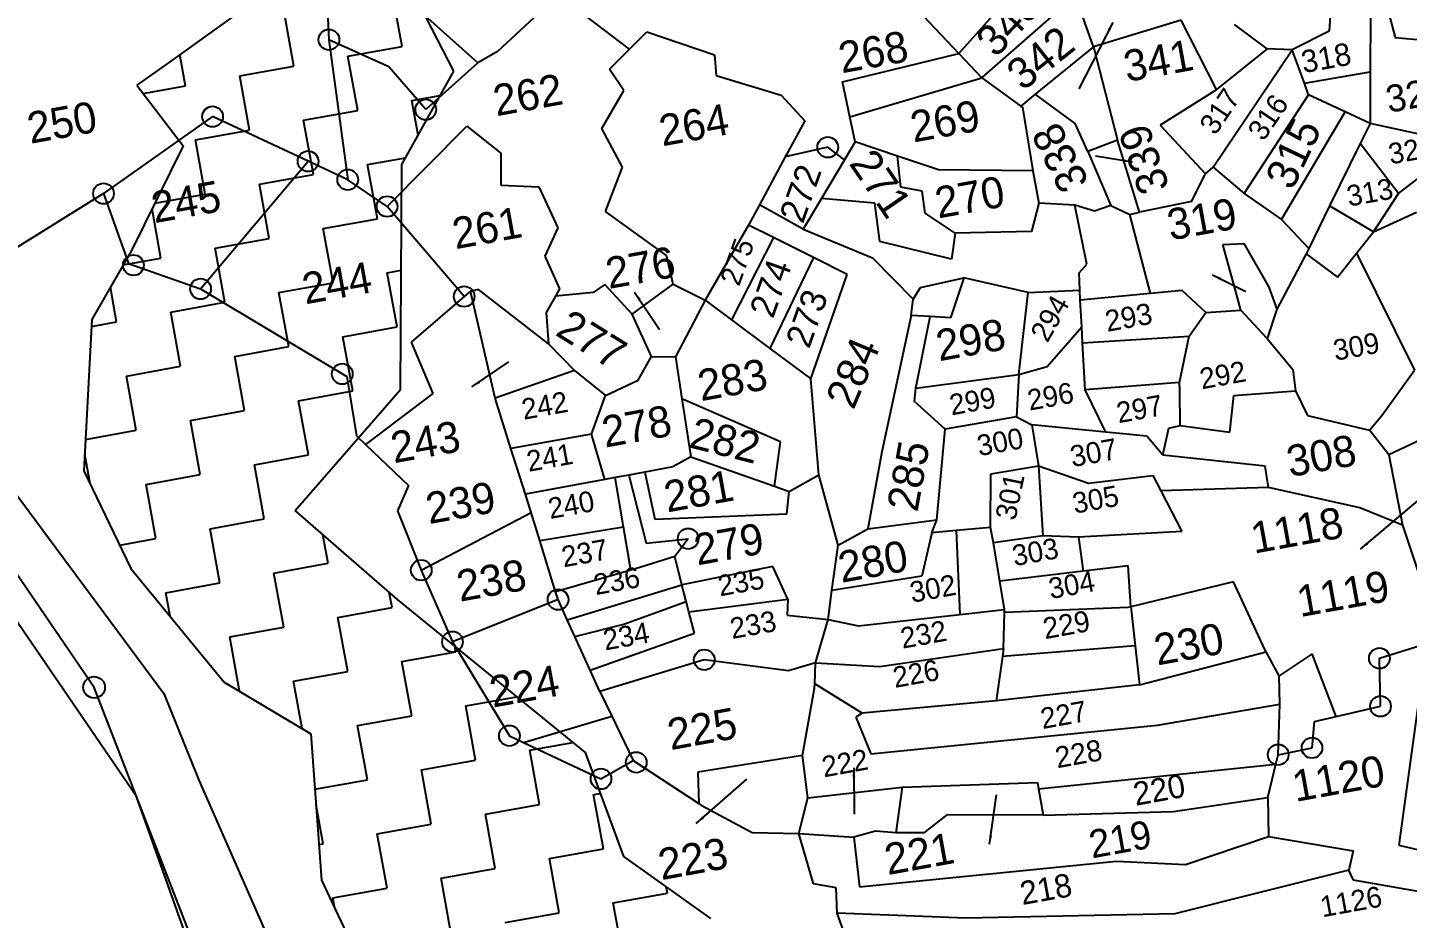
# Model space of a CAD drawing. Header units: metres. Extents: x 305262 to 307111, y 1940505 to 1944566.
# Drawn here: x 305998.4 to 306390.1, y 1941840 to 1942092.7 of the extents above; entities that cross this region are included whole.
import ezdxf

# ---------------------------------------------------------------- set-up
doc = ezdxf.new("R2010")
doc.units = ezdxf.units.M
doc.header["$MEASUREMENT"] = 0
for name, color, linetype in [('POLY_HATCH', 12, 'Continuous'), ('POLY_PARCEL', 6, 'Continuous'), ('POLY_WATER', 4, 'Continuous'), ('TEXT_PARCEL', 7, 'Continuous')]:
    doc.layers.add(name, color=color, linetype=linetype)
doc.styles.get("Standard").update_dxf_attribs({"font": 'simplex.shx'})
doc.styles.add('TEXT_MAP', font='')
doc.styles.get('TEXT_MAP').set_extended_font_data('Kruti Dev 050')
doc.dimstyles.get("Standard").update_dxf_attribs({"dimtxt": 0.18, "dimasz": 0.18, "dimexe": 0.18, "dimexo": 0.0625, "dimgap": 0.09, "dimtad": 0, "dimtih": 1, "dimtoh": 1, "dimdec": 4, "dimzin": 0, "dimdsep": 46, "dimtxsty": 'Standard', "dimcen": 0.09, "dimadec": 0, "dimazin": 0, "dimtfac": 1, "dimtdec": 4, "dimtofl": 0, "dimtmove": 0, "dimatfit": 3, "dimfxl": 1, "dimtolj": 1, "dimtzin": 0, "dimarcsym": 0})

msp = doc.modelspace()

# ---------------------------------------------------------------- linework, layer by layer
for centre, radius in [((306083.92, 1942089.28), 2.93), ((306050.88, 1942067.45), 2.93), ((306111.4, 1942069.45), 2.93), ((306225.52, 1942058.75), 2.93), ((306078, 1942054.78), 2.93), ((306089.24, 1942049.53), 2.93), ((306019.92, 1942045.62), 2.93), ((306100.43, 1942041.95), 2.93), ((306028.41, 1942025.3), 2.93), ((306047.48, 1942018.57), 2.93), ((306122.31, 1942016.4), 2.93), ((306087.71, 1941994.45), 2.93), ((306185.89, 1941947.68), 2.93), ((306110.14, 1941938.76), 2.93), ((306148.96, 1941930.41), 2.93), ((306118.98, 1941918.45), 2.93), ((306190.48, 1941913.33), 2.93), ((306382.14, 1941913.76), 2.93), ((306017.25, 1941905.51), 3.07), ((306382.46, 1941900.13), 2.93), ((306135.14, 1941891.79), 2.93), ((306363, 1941888.34), 2.93), ((306171.17, 1941884.21), 2.93), ((306353.4, 1941886.41), 2.93), ((306161.15, 1941879.54), 2.93)]:
    msp.add_circle(centre, radius)
at = {"layer": 'POLY_HATCH'}
for p, q in [((306119.34, 1942080.35), (306098.32, 1942121.16)), ((306058.79, 1942097.41), (306039.03, 1942083.2)), ((306039.03, 1942083.2), (306029.42, 1942076.35)), ((306104.57, 1942053.87), (306119.34, 1942080.35)), ((306029.42, 1942076.35), (306042.54, 1942059.18)), ((306042.54, 1942059.18), (306027.74, 1942029.3)), ((306104.24, 1941990.06), (306104.57, 1942053.87)), ((306027.74, 1942029.3), (306016.59, 1942009.85)), ((306016.59, 1942009.85), (306014.38, 1941966.95)), ((306074.29, 1941955.73), (306104.24, 1941990.06)), ((306014.38, 1941966.95), (306027.71, 1941939.2)), ((306103.36, 1941930.4), (306074.29, 1941955.73)), ((306027.71, 1941939.2), (306054.19, 1941907.03)), ((306156.78, 1941886.98), (306103.36, 1941930.4)), ((306054.19, 1941907.03), (306078.77, 1941892.37)), ((306078.77, 1941892.37), (306081.84, 1941850.85)), ((306167.66, 1941857.5), (306156.78, 1941886.98)), ((306192.35, 1941839.88), (306167.66, 1941857.5)), ((306081.84, 1941850.85), (306100.22, 1941811.69))]:
    msp.add_line(p, q, dxfattribs=at)
at = {"layer": 'POLY_HATCH', "linetype": 'Continuous'}
for p, q in [((306104.67, 1942087.36), (306101.88, 1942102.72)), ((306073.95, 1942081.78), (306071.16, 1942097.14)), ((306089.31, 1942084.57), (306104.67, 1942087.36)), ((306043.23, 1942076.2), (306041.62, 1942085.06)), ((306092.1, 1942069.21), (306089.31, 1942084.57)), ((306058.59, 1942078.99), (306073.95, 1942081.78)), ((306061.38, 1942063.63), (306058.59, 1942078.99)), ((306031.2, 1942074.02), (306043.23, 1942076.2)), ((306107.46, 1942071.99), (306115.5, 1942073.45)), ((306109.23, 1942062.23), (306107.46, 1942071.99)), ((306076.74, 1942066.42), (306092.1, 1942069.21)), ((306079.53, 1942051.06), (306076.74, 1942066.42)), ((306046.01, 1942060.84), (306061.38, 1942063.63)), ((306048.8, 1942045.48), (306046.01, 1942060.84)), ((306094.89, 1942053.84), (306105.65, 1942055.8)), ((306064.16, 1942048.27), (306079.53, 1942051.06)), ((306097.68, 1942038.48), (306094.89, 1942053.84)), ((306066.95, 1942032.91), (306064.16, 1942048.27)), ((306034.47, 1942042.88), (306048.8, 1942045.48)), ((306036.23, 1942027.33), (306033.69, 1942041.31)), ((306082.31, 1942035.7), (306097.68, 1942038.48)), ((306085.1, 1942020.33), (306082.31, 1942035.7)), ((306051.59, 1942030.12), (306066.95, 1942032.91)), ((306025.5, 1942025.38), (306036.23, 1942027.33)), ((306054.38, 1942014.76), (306051.59, 1942030.12)), ((306100.46, 1942023.12), (306104.41, 1942023.84)), ((306069.74, 1942017.55), (306085.1, 1942020.33)), ((306103.25, 1942007.76), (306100.46, 1942023.12)), ((306023.65, 1942009.18), (306021.86, 1942019.05)), ((306072.53, 1942002.18), (306069.74, 1942017.55)), ((306039.02, 1942011.97), (306054.38, 1942014.76)), ((306041.8, 1941996.61), (306039.02, 1942011.97)), ((306016.49, 1942007.88), (306023.65, 1942009.18)), ((306087.89, 1942004.97), (306103.25, 1942007.76)), ((306090.68, 1941989.61), (306087.89, 1942004.97)), ((306057.17, 1941999.4), (306072.53, 1942002.18)), ((306026.44, 1941993.82), (306041.8, 1941996.61)), ((306059.95, 1941984.03), (306057.17, 1941999.4)), ((306029.23, 1941978.46), (306026.44, 1941993.82)), ((306075.32, 1941986.82), (306090.68, 1941989.61)), ((306044.59, 1941981.25), (306059.95, 1941984.03)), ((306078.1, 1941971.46), (306075.32, 1941986.82)), ((306047.38, 1941965.88), (306044.59, 1941981.25)), ((306014.84, 1941975.84), (306029.23, 1941978.46)), ((306016.1, 1941963.36), (306014.62, 1941971.56)), ((306062.74, 1941968.67), (306078.1, 1941971.46)), ((306065.53, 1941953.31), (306062.74, 1941968.67)), ((306032.02, 1941963.1), (306047.38, 1941965.88)), ((306034.81, 1941947.73), (306032.02, 1941963.1)), ((306050.17, 1941950.52), (306065.53, 1941953.31)), ((306052.96, 1941935.16), (306050.17, 1941950.52)), ((306083.68, 1941940.74), (306082.21, 1941948.83)), ((306024.51, 1941945.86), (306034.81, 1941947.73)), ((306068.32, 1941937.95), (306083.68, 1941940.74)), ((306071.11, 1941922.59), (306068.32, 1941937.95)), ((306037.6, 1941932.37), (306052.96, 1941935.16)), ((306038.8, 1941925.73), (306037.6, 1941932.37)), ((306101.83, 1941928.16), (306101.06, 1941932.41)), ((306086.47, 1941925.37), (306101.83, 1941928.16)), ((306089.26, 1941910.01), (306086.47, 1941925.37)), ((306055.75, 1941919.8), (306071.11, 1941922.59)), ((306058.53, 1941904.44), (306055.75, 1941919.8)), ((306104.62, 1941912.8), (306119.98, 1941915.59)), ((306119.98, 1941915.59), (306119.7, 1941917.12)), ((306073.9, 1941907.22), (306089.26, 1941910.01)), ((306107.41, 1941897.44), (306104.62, 1941912.8)), ((306076.33, 1941893.82), (306073.9, 1941907.22)), ((306122.77, 1941900.23), (306137.25, 1941902.86)), ((306125.56, 1941884.87), (306122.77, 1941900.23)), ((306092.05, 1941894.65), (306107.41, 1941897.44)), ((306094.83, 1941879.29), (306092.05, 1941894.65)), ((306140.92, 1941887.65), (306153.2, 1941889.88)), ((306143.71, 1941872.29), (306140.92, 1941887.65)), ((306110.2, 1941882.08), (306125.56, 1941884.87)), ((306079.94, 1941876.59), (306094.83, 1941879.29)), ((306112.98, 1941866.72), (306110.2, 1941882.08)), ((306159.07, 1941875.08), (306161.04, 1941875.44)), ((306161.86, 1941859.72), (306159.07, 1941875.08)), ((306082.26, 1941861.14), (306080.27, 1941872.12)), ((306128.35, 1941869.5), (306143.71, 1941872.29)), ((306097.62, 1941863.93), (306112.98, 1941866.72)), ((306131.13, 1941854.14), (306128.35, 1941869.5)), ((306100.41, 1941848.57), (306097.62, 1941863.93)), ((306081.09, 1941860.93), (306082.26, 1941861.14)), ((306146.49, 1941856.93), (306161.86, 1941859.72)), ((306149.28, 1941841.57), (306146.49, 1941856.93)), ((306115.77, 1941851.35), (306131.13, 1941854.14)), ((306118.56, 1941835.99), (306115.77, 1941851.35)), ((306085.05, 1941845.78), (306100.41, 1941848.57)), ((306164.64, 1941844.36), (306180.01, 1941847.14)), ((306180.01, 1941847.14), (306179.68, 1941848.92)), ((306085.57, 1941842.9), (306085.05, 1941845.78)), ((306167.43, 1941828.99), (306164.64, 1941844.36)), ((306133.92, 1941838.78), (306149.28, 1941841.57))]:
    msp.add_line(p, q, dxfattribs=at)
at = {"layer": 'POLY_PARCEL'}
for p, q in [((306126.19, 1942082.67), (306082.32, 1942121.98)), ((306082.32, 1942121.98), (306083.92, 1942089.28)), ((306262.7, 1942085.35), (306286.68, 1942112.1)), ((306269.23, 1942078.44), (306295.82, 1942101.7)), ((306300.98, 1942087.26), (306295.82, 1942101.7)), ((306368.72, 1942104.05), (306367.86, 1942091.71)), ((306169.24, 1942086.58), (306154.31, 1942097.9)), ((306384.45, 1942098.09), (306386.6, 1942089.86)), ((306142.2, 1942095.6), (306131.74, 1942085.9)), ((306252.62, 1942096.02), (306262.7, 1942085.35)), ((306325.9, 1942094.78), (306300.98, 1942087.26)), ((306335.91, 1942075.13), (306325.9, 1942094.78)), ((306379.61, 1942096.28), (306379.54, 1942080.19)), ((306169.24, 1942086.58), (306174.21, 1942091.53)), ((306174.21, 1942091.53), (306193.42, 1942085.02)), ((306350.28, 1942086.64), (306341.04, 1942093.59)), ((306367.86, 1942091.71), (306357.37, 1942086.43)), ((306386.6, 1942089.86), (306406.15, 1942088.16)), ((306100.93, 1942081.62), (306083.92, 1942089.28)), ((306083.92, 1942089.28), (306089.24, 1942049.53)), ((306131.74, 1942085.9), (306126.19, 1942082.67)), ((306163.58, 1942080.93), (306169.24, 1942086.58)), ((306300.98, 1942087.26), (306284.45, 1942073.81)), ((306300.98, 1942087.26), (306307.76, 1942060.74)), ((306334.96, 1942053.11), (306357.37, 1942086.43)), ((306350.28, 1942086.64), (306335.91, 1942075.13)), ((306357.37, 1942086.43), (306350.28, 1942086.64)), ((306360.83, 1942076.93), (306357.37, 1942086.43)), ((306126.19, 1942082.67), (306111.4, 1942069.45)), ((306193.42, 1942085.02), (306193.84, 1942079.07)), ((306229.74, 1942077.33), (306262.7, 1942085.35)), ((306262.7, 1942085.35), (306269.23, 1942078.44)), ((306111.4, 1942069.45), (306100.93, 1942081.62)), ((306167.61, 1942074.87), (306163.58, 1942080.93)), ((306193.84, 1942079.07), (306212.3, 1942073.56)), ((306231.8, 1942067.38), (306269.23, 1942078.44)), ((306269.23, 1942078.44), (306280.33, 1942070.46)), ((306360.83, 1942076.93), (306379.54, 1942080.19)), ((306379.54, 1942080.19), (306379.48, 1942065.53)), ((306161.35, 1942064.12), (306167.61, 1942074.87)), ((306231.8, 1942067.38), (306229.74, 1942077.33)), ((306335.45, 1942074.76), (306319.94, 1942065.01)), ((306335.91, 1942075.13), (306335.45, 1942074.76)), ((306362.04, 1942073.59), (306360.83, 1942076.93)), ((306017.25, 1941905.51), (305903.8, 1942071.29)), ((306212.3, 1942073.56), (306219, 1942066.29)), ((306284.45, 1942073.81), (306280.33, 1942070.46)), ((306280.33, 1942070.46), (306280.81, 1942070.12)), ((306295.73, 1942065.49), (306284.45, 1942073.81)), ((306343.76, 1942045.61), (306362.04, 1942073.59)), ((306372.38, 1942068.81), (306362.04, 1942073.59)), ((306050.88, 1942067.45), (306019.92, 1942045.62)), ((306078, 1942054.78), (306050.88, 1942067.45)), ((306219, 1942066.29), (306213.7, 1942056.47)), ((306233.28, 1942060.25), (306231.8, 1942067.38)), ((306280.81, 1942070.12), (306283.71, 1942052.03)), ((306354.35, 1942038.29), (306372.38, 1942068.81)), ((306379.48, 1942065.53), (306372.38, 1942068.81)), ((306100.43, 1942041.95), (306123.11, 1942064.72)), ((306123.11, 1942064.72), (306132.71, 1942057.04)), ((306167.21, 1942053.12), (306161.35, 1942064.12)), ((306299.33, 1942057.52), (306295.73, 1942065.49)), ((306319.94, 1942065.01), (306332.77, 1942051.21)), ((306379.48, 1942065.53), (306376.66, 1942059.78)), ((306405.77, 1942059.8), (306379.48, 1942065.53)), ((306225.52, 1942058.75), (306213.48, 1942056.05)), ((306230.28, 1942055.22), (306225.52, 1942058.75)), ((306233.28, 1942060.25), (306230.28, 1942055.22)), ((306245.34, 1942056.24), (306233.28, 1942060.25)), ((306307.76, 1942060.74), (306299.33, 1942057.52)), ((306314, 1942040.31), (306307.76, 1942060.74)), ((306376.66, 1942059.78), (306368.01, 1942042.12)), ((306387.6, 1942045.63), (306376.66, 1942059.78)), ((306387.6, 1942045.63), (306405.77, 1942059.8)), ((306047.48, 1942018.57), (306078, 1942054.78)), ((306089.24, 1942049.53), (306078, 1942054.78)), ((306132.71, 1942057.04), (306132.75, 1942048)), ((306213.48, 1942056.05), (306206.14, 1942042.38)), ((306213.7, 1942056.47), (306213.48, 1942056.05)), ((306230.28, 1942055.22), (306223.71, 1942044.21)), ((306246.28, 1942047.47), (306245.34, 1942056.24)), ((306256.94, 1942052.39), (306245.34, 1942056.24)), ((306299.33, 1942057.52), (306305.87, 1942042.2)), ((306162.41, 1942040.56), (306167.21, 1942053.12)), ((306283.71, 1942052.03), (306256.94, 1942052.39)), ((306283.71, 1942052.03), (306285.49, 1942042.93)), ((306328.75, 1942043.36), (306332.77, 1942051.21)), ((306332.77, 1942051.21), (306334.96, 1942053.11)), ((306334.96, 1942053.11), (306343.76, 1942045.61)), ((306100.43, 1942041.95), (306089.24, 1942049.53)), ((306132.75, 1942048), (306143.5, 1942047.5)), ((306143.5, 1942047.5), (306148.92, 1942035.85)), ((306252.32, 1942046.34), (306246.28, 1942047.47)), ((306019.92, 1942045.62), (305959.47, 1942008.23)), ((306019.92, 1942045.62), (306027.01, 1942025.79)), ((306223.71, 1942044.21), (306218.51, 1942035.49)), ((306238.91, 1942042.91), (306223.71, 1942044.21)), ((306240.27, 1942031.99), (306238.91, 1942042.91)), ((306253.22, 1942040.05), (306252.32, 1942046.34)), ((306285.49, 1942042.93), (306283.36, 1942034.85)), ((306295.67, 1942042.29), (306285.49, 1942042.93)), ((306328.75, 1942043.36), (306314, 1942040.31)), ((306343.76, 1942045.61), (306354.35, 1942038.29)), ((306380.46, 1942034.77), (306387.6, 1942045.63)), ((306122.31, 1942016.4), (306100.43, 1942041.95)), ((306179.78, 1942028.07), (306162.41, 1942040.56)), ((306206.14, 1942042.38), (306203.05, 1942036.63)), ((306218.51, 1942035.49), (306206.14, 1942042.38)), ((306261.7, 1942034.39), (306253.22, 1942040.05)), ((306301.27, 1942040.62), (306295.67, 1942042.29)), ((306299.08, 1942025.55), (306295.67, 1942042.29)), ((306305.87, 1942042.2), (306301.27, 1942040.62)), ((306305.87, 1942042.2), (306311.31, 1942039.63)), ((306311.31, 1942039.63), (306314, 1942040.31)), ((306317.17, 1942017.27), (306311.31, 1942039.63)), ((306368.01, 1942042.12), (306362.07, 1942030.02)), ((306380.46, 1942034.77), (306368.01, 1942042.12)), ((306380.46, 1942034.77), (306392.64, 1942040.31)), ((306148.92, 1942035.85), (306145.19, 1942027.82)), ((306203.05, 1942036.63), (306190.68, 1942015.35)), ((306210.1, 1942033.12), (306203.05, 1942036.63)), ((306218.51, 1942035.49), (306238.24, 1942027.41)), ((306354.35, 1942038.29), (306362.07, 1942030.02)), ((306210.1, 1942033.12), (306198.21, 1942009.75)), ((306221.47, 1942027.46), (306210.1, 1942033.12)), ((306260.68, 1942027.01), (306240.27, 1942031.99)), ((306261.7, 1942034.39), (306260.68, 1942027.01)), ((306283.36, 1942034.85), (306261.7, 1942034.39)), ((306337.65, 1942031.12), (306343.69, 1942031.47)), ((306341.17, 1942018.46), (306337.65, 1942031.12)), ((306343.69, 1942031.47), (306350.73, 1942019.06)), ((306375.64, 1942028.68), (306380.46, 1942034.77)), ((306145.19, 1942027.82), (306149.41, 1942018.6)), ((306181.64, 1942019.93), (306179.78, 1942028.07)), ((306221.47, 1942027.46), (306209.09, 1942001.68)), ((306231.07, 1942022.68), (306221.47, 1942027.46)), ((306238.24, 1942027.41), (306249.82, 1942015.61)), ((306361.32, 1942028.48), (306353.02, 1942012.79)), ((306362.07, 1942030.02), (306361.32, 1942028.48)), ((306361.32, 1942028.48), (306370.22, 1942021.85)), ((306370.22, 1942021.85), (306375.64, 1942028.68)), ((306375.64, 1942028.68), (306392.11, 1941995.53)), ((306027.01, 1942025.79), (306047.48, 1942018.57)), ((306296.91, 1942023.17), (306299.08, 1942025.55)), ((306162.22, 1942019.79), (306158.95, 1942017.5)), ((306169.97, 1942011.4), (306162.22, 1942019.79)), ((306169.97, 1942011.4), (306181.64, 1942019.93)), ((306181.64, 1942019.93), (306190.68, 1942015.35)), ((306220.68, 1941993.08), (306231.07, 1942022.68)), ((306251.83, 1942018.95), (306264.13, 1942021.68)), ((306264.13, 1942021.68), (306260.35, 1942010.33)), ((306282.39, 1942017.55), (306264.13, 1942021.68)), ((306297.06, 1942018.23), (306296.91, 1942023.17)), ((306047.48, 1942018.57), (306089, 1941993.69)), ((306122.31, 1942016.4), (306107.24, 1942003.41)), ((306124.13, 1942017.97), (306122.31, 1942016.4)), ((306126.33, 1942018.37), (306124.13, 1942017.97)), ((306131.07, 1941987.56), (306124.13, 1942017.97)), ((306146.21, 1942002.94), (306126.33, 1942018.37)), ((306148.24, 1942016.53), (306145.63, 1942011.88)), ((306149.41, 1942018.6), (306148.24, 1942016.53)), ((306158.95, 1942017.5), (306148.24, 1942016.53)), ((306249.17, 1942011.03), (306249.82, 1942015.61)), ((306249.82, 1942015.61), (306251.83, 1942018.95)), ((306279.79, 1941994.25), (306282.39, 1942017.55)), ((306282.39, 1942017.55), (306297.06, 1942018.23)), ((306297.21, 1942015.36), (306297.06, 1942018.23)), ((306317.17, 1942017.27), (306297.21, 1942015.36)), ((306297.61, 1942007.8), (306297.21, 1942015.36)), ((306326.1, 1942018.13), (306317.17, 1942017.27)), ((306332.88, 1942011.88), (306326.1, 1942018.13)), ((306342.81, 1942012.56), (306341.17, 1942018.46)), ((306350.73, 1942019.06), (306353.02, 1942012.79)), ((306145.63, 1942011.88), (306146.21, 1942002.94)), ((306190.68, 1942015.35), (306182.27, 1941999.3)), ((306190.68, 1942015.35), (306198.21, 1942009.75)), ((306328.09, 1942005.2), (306332.88, 1942011.88)), ((306332.88, 1942011.88), (306342.81, 1942012.56)), ((306350.3, 1942004.46), (306342.81, 1942012.56)), ((306353.02, 1942012.79), (306350.3, 1942004.46)), ((306175.46, 1941999.39), (306169.97, 1942011.4)), ((306198.21, 1942009.75), (306209.09, 1942001.68)), ((306249.17, 1942011.03), (306240.91, 1941972.31)), ((306254.61, 1942010.69), (306249.17, 1942011.03)), ((306250.54, 1941990.43), (306254.61, 1942010.69)), ((306260.35, 1942010.33), (306254.61, 1942010.69)), ((306287.78, 1941996.57), (306297.61, 1942007.8)), ((306297.85, 1942003.3), (306297.61, 1942007.8)), ((306297.85, 1942003.3), (306328.09, 1942005.2)), ((306325.42, 1941991.97), (306328.09, 1942005.2)), ((306350.3, 1942004.46), (306357.59, 1941995.74)), ((306107.24, 1942003.41), (306113.37, 1941988.87)), ((306146.21, 1942002.94), (306153.62, 1941995.42)), ((306209.09, 1942001.68), (306220.68, 1941993.08)), ((306298.57, 1941989.9), (306297.85, 1942003.3)), ((306171.67, 1941992.67), (306175.46, 1941999.39)), ((306175.46, 1941999.39), (306182.27, 1941999.3)), ((306182.27, 1941999.3), (306184.11, 1941987.38)), ((306279.79, 1941994.25), (306287.78, 1941996.57)), ((306089, 1941993.69), (306091.77, 1941976.85)), ((306153.62, 1941995.42), (306131.07, 1941987.56)), ((306153.62, 1941995.42), (306162.45, 1941988.36)), ((306162.45, 1941988.36), (306171.67, 1941992.67)), ((306222.99, 1941965.79), (306220.68, 1941993.08)), ((306250.54, 1941990.43), (306279.79, 1941994.25)), ((306279.79, 1941994.25), (306279.11, 1941982.25)), ((306325.42, 1941991.97), (306298.57, 1941989.9)), ((306325.44, 1941989.87), (306325.42, 1941991.97)), ((306357.59, 1941995.74), (306358.32, 1941989.69)), ((306382.85, 1941982.61), (306392.11, 1941995.53)), ((306113.37, 1941988.87), (306094.33, 1941974.39)), ((306158.43, 1941977.33), (306162.45, 1941988.36)), ((306250.11, 1941986.64), (306250.54, 1941990.43)), ((306304.49, 1941977.93), (306298.57, 1941989.9)), ((306325.56, 1941979.8), (306325.44, 1941989.87)), ((306339.71, 1941977.87), (306340.81, 1941988.28)), ((306340.81, 1941988.28), (306358.32, 1941989.69)), ((306358.32, 1941989.69), (306361.76, 1941982.62)), ((306135.58, 1941973.31), (306131.07, 1941987.56)), ((306212.14, 1941975.13), (306184.11, 1941987.38)), ((306184.11, 1941987.38), (306186.67, 1941970.88)), ((306258.87, 1941978.8), (306250.11, 1941986.64)), ((306279.11, 1941982.25), (306258.87, 1941978.8)), ((306279.11, 1941982.25), (306283.46, 1941980.04)), ((306361.76, 1941982.62), (306379.31, 1941978.5)), ((306379.31, 1941978.5), (306382.85, 1941982.61)), ((306091.77, 1941976.85), (306094.33, 1941974.39)), ((306158.43, 1941977.33), (306135.58, 1941973.31)), ((306162.22, 1941964.48), (306158.43, 1941977.33)), ((306256.46, 1941953.05), (306258.87, 1941978.8)), ((306304.49, 1941977.93), (306283.46, 1941980.04)), ((306283.46, 1941980.04), (306285.38, 1941968.39)), ((306316.07, 1941976.77), (306304.49, 1941977.93)), ((306320.61, 1941971.4), (306316.07, 1941976.77)), ((306320.61, 1941971.4), (306322.32, 1941979.03)), ((306322.32, 1941979.03), (306325.56, 1941979.8)), ((306325.56, 1941979.8), (306339.71, 1941977.87)), ((306384.83, 1941971.51), (306379.31, 1941978.5)), ((306398.91, 1941978.12), (306384.83, 1941971.51)), ((306094.33, 1941974.39), (306106.5, 1941962.74)), ((306139.7, 1941960.29), (306135.58, 1941973.31)), ((306210.37, 1941962.55), (306212.14, 1941975.13)), ((306240.91, 1941972.31), (306236.92, 1941950.5)), ((306186.67, 1941970.88), (306181.52, 1941968.06)), ((306186.67, 1941970.88), (306210.37, 1941962.55)), ((306271.81, 1941966.11), (306285.38, 1941968.39)), ((306285.38, 1941968.39), (306286.55, 1941948.53)), ((306285.38, 1941968.39), (306299.52, 1941963.45)), ((306349.72, 1941968.25), (306320.61, 1941971.4)), ((306384.83, 1941971.51), (306388.72, 1941951.51)), ((306162.22, 1941964.48), (306139.7, 1941960.29)), ((306165.22, 1941965.03), (306162.22, 1941964.48)), ((306169.02, 1941965.74), (306165.22, 1941965.03)), ((306167.57, 1941951.09), (306165.22, 1941965.03)), ((306173.61, 1941966.59), (306169.02, 1941965.74)), ((306169.02, 1941965.74), (306173.98, 1941946.43)), ((306181.52, 1941968.06), (306173.61, 1941966.59)), ((306173.61, 1941966.59), (306176.4, 1941953.25)), ((306214.6, 1941961.06), (306222.99, 1941965.79)), ((306228.49, 1941945.86), (306222.99, 1941965.79)), ((306271.75, 1941950.91), (306271.81, 1941966.11)), ((306299.52, 1941963.45), (306317.8, 1941965.64)), ((306317.8, 1941965.64), (306320.05, 1941961.31)), ((306350.63, 1941962.23), (306349.72, 1941968.25)), ((306106.5, 1941962.74), (306103.37, 1941955.58)), ((306210.37, 1941962.55), (306214.6, 1941961.06)), ((306213.9, 1941954.77), (306214.6, 1941961.06)), ((306350.63, 1941962.23), (306320.05, 1941961.31)), ((306320.05, 1941961.31), (306326.05, 1941949.7)), ((306376.56, 1941956.43), (306350.63, 1941962.23)), ((306141.3, 1941955.14), (306139.7, 1941960.29)), ((306103.37, 1941955.58), (306110.14, 1941938.76)), ((306110.14, 1941938.76), (306141.3, 1941955.14)), ((306143.77, 1941947.17), (306141.3, 1941955.14)), ((306176.4, 1941953.25), (306213.9, 1941954.77)), ((306236.92, 1941950.5), (306256.46, 1941953.05)), ((306255.04, 1941949.38), (306256.46, 1941953.05)), ((306388.72, 1941951.51), (306376.56, 1941956.43)), ((306143.77, 1941947.17), (306167.57, 1941951.09)), ((306169.66, 1941938.76), (306167.57, 1941951.09)), ((306228.49, 1941945.86), (306236.92, 1941950.5)), ((306255.04, 1941949.38), (306252.2, 1941937.05)), ((306262.02, 1941950.02), (306255.04, 1941949.38)), ((306271.75, 1941950.91), (306262.02, 1941950.02)), ((306262.02, 1941950.02), (306263.02, 1941926.19)), ((306272.54, 1941946.55), (306271.75, 1941950.91)), ((306326.05, 1941949.7), (306296.67, 1941948.12)), ((306388.72, 1941951.51), (306393.44, 1941937.37)), ((306148.28, 1941932.61), (306143.77, 1941947.17)), ((306173.98, 1941946.43), (306185.89, 1941947.68)), ((306185.89, 1941947.68), (306182.07, 1941942.61)), ((306226.73, 1941932.96), (306228.49, 1941945.86)), ((306286.55, 1941948.53), (306272.54, 1941946.55)), ((306274.36, 1941935.63), (306272.54, 1941946.55)), ((306296.67, 1941948.12), (306286.55, 1941948.53)), ((306296.67, 1941948.12), (306298.02, 1941938.47)), ((306182.07, 1941942.61), (306170.93, 1941939.13)), ((306184.12, 1941934.61), (306182.07, 1941942.61)), ((306110.14, 1941938.76), (306110.58, 1941937.66)), ((306110.58, 1941937.66), (306118.98, 1941918.45)), ((306169.66, 1941938.76), (306148.28, 1941932.61)), ((306170.93, 1941939.13), (306169.66, 1941938.76)), ((306209.95, 1941939.83), (306184.12, 1941934.61)), ((306214.19, 1941930.58), (306209.95, 1941939.83)), ((306252.2, 1941937.05), (306226.73, 1941932.96)), ((306298.02, 1941938.47), (306274.36, 1941935.63)), ((306310.82, 1941940), (306298.02, 1941938.47)), ((306311.59, 1941928.38), (306310.82, 1941940)), ((306151.57, 1941924.67), (306184.12, 1941934.61)), ((306185.34, 1941929.89), (306184.12, 1941934.61)), ((306275.69, 1941927.63), (306274.36, 1941935.63)), ((306340.74, 1941935.49), (306311.59, 1941928.38)), ((306349.58, 1941916.28), (306340.74, 1941935.49)), ((306148.96, 1941930.41), (306118.98, 1941918.45)), ((306148.96, 1941930.41), (306148.28, 1941932.61)), ((306151.57, 1941924.67), (306148.96, 1941930.41)), ((306167.67, 1941923.41), (306185.34, 1941929.89)), ((306186.1, 1941926.93), (306185.34, 1941929.89)), ((306186.1, 1941926.93), (306214.19, 1941930.58)), ((306214.19, 1941930.58), (306214.02, 1941925.99)), ((306225.62, 1941924.8), (306226.73, 1941932.96)), ((306187.66, 1941920.84), (306186.1, 1941926.93)), ((306214.02, 1941925.99), (306225.62, 1941924.8)), ((306234.3, 1941922.92), (306263.02, 1941926.19)), ((306263.02, 1941926.19), (306275.69, 1941927.63)), ((306275.46, 1941916.52), (306275.68, 1941926.74)), ((306310.71, 1941928.17), (306275.68, 1941926.74)), ((306275.68, 1941926.74), (306275.69, 1941927.63)), ((306311.59, 1941928.38), (306310.71, 1941928.17)), ((306311.59, 1941928.38), (306312.82, 1941917.29)), ((306153.73, 1941919.93), (306151.57, 1941924.67)), ((306153.73, 1941919.93), (306167.67, 1941923.41)), ((306222.09, 1941912.47), (306225.62, 1941924.8)), ((306225.62, 1941924.8), (306234.3, 1941922.92)), ((306118.98, 1941918.45), (306135.14, 1941891.79)), ((306158.08, 1941910.37), (306153.73, 1941919.93)), ((306158.08, 1941910.37), (306187.66, 1941920.84)), ((306382.14, 1941913.76), (306395.51, 1941917.96)), ((306395.51, 1941917.96), (306387.65, 1941860.7)), ((306240.32, 1941911.46), (306275.46, 1941916.52)), ((306275.14, 1941914.27), (306273.36, 1941901.7)), ((306312.82, 1941917.29), (306275.14, 1941914.27)), ((306275.46, 1941916.52), (306275.14, 1941914.27)), ((306312.82, 1941917.29), (306314.03, 1941906.27)), ((306314.03, 1941906.27), (306349.94, 1941915.62)), ((306349.94, 1941915.62), (306349.58, 1941916.28)), ((306353.66, 1941908.77), (306349.94, 1941915.62)), ((306363.05, 1941914.98), (306353.66, 1941908.77)), ((306369.86, 1941897.21), (306363.05, 1941914.98)), ((306382.46, 1941900.13), (306382.14, 1941913.76)), ((306160.82, 1941904.3), (306158.08, 1941910.37)), ((306190.48, 1941913.33), (306160.82, 1941904.3)), ((306214.42, 1941910.21), (306190.48, 1941913.33)), ((306222.09, 1941912.47), (306214.42, 1941910.21)), ((306221.85, 1941906.52), (306222.09, 1941912.47)), ((306222.09, 1941912.47), (306240.32, 1941911.46)), ((306221.8, 1941905.25), (306221.85, 1941906.52)), ((306235.32, 1941898.17), (306221.85, 1941906.52)), ((306314.03, 1941906.27), (306273.36, 1941901.7)), ((306353.9, 1941900.75), (306353.66, 1941908.77)), ((306062.94, 1941787.92), (306017.25, 1941905.51)), ((306160.82, 1941904.3), (306164.21, 1941897.32)), ((306218.38, 1941886.16), (306221.8, 1941905.25)), ((306235.32, 1941898.17), (306233.45, 1941897.08)), ((306273.36, 1941901.7), (306235.32, 1941898.17)), ((306319.11, 1941894.82), (306353.9, 1941900.75)), ((306353.4, 1941886.41), (306353.9, 1941900.75)), ((306369.86, 1941897.21), (306382.46, 1941900.13)), ((306139.14, 1941889.9), (306164.21, 1941897.32)), ((306164.21, 1941897.32), (306170.3, 1941884.78)), ((306233.45, 1941897.08), (306237.79, 1941886.62)), ((306237.79, 1941886.62), (306319.11, 1941894.82)), ((306363, 1941888.34), (306363.72, 1941895.79)), ((306363.72, 1941895.79), (306369.86, 1941897.21)), ((306135.14, 1941891.79), (306139.14, 1941889.9)), ((306139.14, 1941889.9), (306161.15, 1941879.54)), ((306218.38, 1941886.16), (306188.6, 1941881.46)), ((306219.89, 1941874.18), (306218.38, 1941886.16)), ((306352.74, 1941883.7), (306353.4, 1941886.41)), ((306353.4, 1941886.41), (306363, 1941888.34)), ((306161.15, 1941879.54), (306170.3, 1941884.78)), ((306170.3, 1941884.78), (306188.9, 1941872.53)), ((306285.39, 1941876.69), (306352.74, 1941883.7)), ((306350.45, 1941874.25), (306352.74, 1941883.7)), ((306188.6, 1941881.46), (306188.9, 1941872.53)), ((306246.64, 1941877.16), (306285.08, 1941878.51)), ((306285.08, 1941878.51), (306285.39, 1941876.69)), ((306219.89, 1941874.18), (306246.64, 1941877.16)), ((306246.64, 1941877.16), (306244.85, 1941864.27)), ((306285.39, 1941876.69), (306286.67, 1941869.24)), ((306188.9, 1941872.53), (306189.6, 1941872.07)), ((306189.6, 1941872.07), (306204.03, 1941864.33)), ((306217.28, 1941864.09), (306219.89, 1941874.18)), ((306323.65, 1941870.33), (306350.45, 1941874.25)), ((306350.45, 1941874.25), (306350.69, 1941863.16)), ((306259.33, 1941869.34), (306252.84, 1941864.22)), ((306286.67, 1941869.24), (306259.33, 1941869.34)), ((306286.67, 1941869.24), (306323.65, 1941870.33)), ((306204.03, 1941864.33), (306217.28, 1941864.09)), ((306221.52, 1941849.77), (306217.28, 1941864.09)), ((306217.28, 1941864.09), (306232.96, 1941862.98)), ((306239.04, 1941864.72), (306232.96, 1941862.98)), ((306232.96, 1941862.98), (306234.53, 1941848.9)), ((306244.85, 1941864.27), (306239.04, 1941864.72)), ((306252.84, 1941864.22), (306244.85, 1941864.27)), ((306327.04, 1941855.28), (306350.69, 1941863.16)), ((306350.69, 1941863.16), (306374.71, 1941859.08)), ((306374.71, 1941859.08), (306373.45, 1941853.65)), ((306387.65, 1941860.7), (306395.36, 1941858.92)), ((306234.53, 1941848.9), (306307.54, 1941856.23)), ((306307.54, 1941856.23), (306327.04, 1941855.28)), ((306373.45, 1941853.65), (306324.1, 1941841.28)), ((306374.81, 1941850.85), (306373.45, 1941853.65)), ((306406.38, 1941845.3), (306374.81, 1941850.85)), ((306227.93, 1941848.6), (306221.52, 1941849.77)), ((306228.24, 1941841.47), (306227.93, 1941848.6)), ((306264.81, 1941840.03), (306228.24, 1941841.47)), ((306232.84, 1941828.49), (306228.24, 1941841.47)), ((306324.1, 1941841.28), (306264.81, 1941840.03))]:
    msp.add_line(p, q, dxfattribs=at)
at = {"layer": 'POLY_WATER'}
for p, q in [((305959.47, 1942008.23), (306037.09, 1941903.79)), ((306029.3, 1941874.58), (305948.4, 1941992.59)), ((306037.09, 1941903.79), (306047.02, 1941879.16)), ((306047.02, 1941879.16), (306087.93, 1941786.05)), ((306069.88, 1941760.7), (306029.3, 1941874.58))]:
    msp.add_line(p, q, dxfattribs=at)

# ---------------------------------------------------------------- texts
at = {"layer": 'TEXT_PARCEL', "style": 'TEXT_MAP'}
for s, height, rotation, p in [('343', 8.851, 46.6773, (306273.28, 1942083.91)), ('268', 8.851, 10.2872, (306229.49, 1942079.72)), ('342', 8.851, 38.4205, (306280.9, 1942074.51)), ('341', 8.851, 10.2872, (306310.45, 1942077.25)), ('318', 6.363, 10.2872, (306360.59, 1942079.75)), ('262', 8.851, 10.2872, (306131.45, 1942067.53)), ('321', 7.672, 10.2872, (306384.74, 1942068.5)), ('317', 5.901, 55.8364, (306335.55, 1942061.89)), ('250', 8.851, 10.2872, (305999.17, 1942059.72)), ('264', 8.851, 10.2872, (306178.57, 1942059.01)), ('269', 8.851, 10.2872, (306249.86, 1942060.08)), ('316', 5.901, 55.8364, (306349.24, 1942060.21)), ('315', 8.851, 64.5054, (306357.41, 1942046.24)), ('338', 8.851, 116.7621, (306299.87, 1942048.88)), ('339', 8.851, 108.8259, (306322.65, 1942047.37)), ('320', 5.901, 10.2872, (306385.28, 1942053.86)), ('271', 8.851, 304.3649, (306231.38, 1942054.15)), ('272', 7.266, 70.3319, (306218.47, 1942036.82)), ('245', 8.851, 10.2872, (306034.4, 1942037.19)), ('270', 8.851, 10.2872, (306256.87, 1942038.53)), ('313', 5.901, 10.2872, (306373.47, 1942041.9)), ('319', 8.851, 10.2872, (306322.79, 1942032.28)), ('261', 8.851, 10.2872, (306119.84, 1942029.81)), ('275', 5.901, 70.3319, (306200.35, 1942019.06)), ('276', 8.851, 10.2872, (306163.39, 1942018.53)), ('244', 8.851, 10.2872, (306077.23, 1942014.16)), ('274', 7.266, 70.3319, (306209.97, 1942009.9)), ('273', 7.266, 70.3319, (306220.25, 1942001.34)), ('294', 5.901, 60.4526, (306287.89, 1942003.06)), ('277', 8.851, 328.2253, (306147.85, 1942005.65)), ('293', 6.018, 10.2872, (306304.85, 1942006.36)), ('298', 8.851, 10.2872, (306257.15, 1941998.01)), ('284', 8.851, 66.9871, (306232.83, 1941983.99)), ('309', 5.901, 10.2872, (306369.61, 1941998.16)), ('283', 8.851, 10.2872, (306189.53, 1941986.68)), ('292', 5.901, 10.2872, (306331.71, 1941990.07)), ('296', 5.901, 10.2872, (306282.8, 1941984.01)), ('242', 5.901, 10.2872, (306139.2, 1941981.41)), ('299', 5.901, 10.2872, (306260.65, 1941982.66)), ('297', 5.901, 10.2872, (306308.08, 1941980.44)), ('278', 8.851, 10.2872, (306162.32, 1941973.51)), ('243', 8.851, 10.2872, (306102.35, 1941969.07)), ('282', 8.851, 345.8638, (306185.75, 1941973.7)), ('300', 5.901, 10.2872, (306268.49, 1941971.09)), ('307', 5.997, 10.2872, (306294.94, 1941967.98)), ('308', 8.851, 10.2872, (306356.7, 1941965.14)), ('241', 5.901, 10.2872, (306140.63, 1941966.65)), ('285', 8.851, 79.7129, (306250.98, 1941955.01)), ('281', 8.851, 10.2872, (306179.95, 1941955.11)), ('301', 5.901, 78.4582, (306278.81, 1941952.62)), ('239', 8.851, 10.2872, (306112.33, 1941951.81)), ('240', 5.901, 10.2872, (306146.72, 1941953.26)), ('305', 5.901, 10.2872, (306295.6, 1941954.76)), ('1118', 8.851, 10.2872, (306346.53, 1941943.43)), ('279', 8.851, 10.2872, (306188.49, 1941940.09)), ('237', 5.901, 10.2872, (306150.54, 1941939.55)), ('280', 8.851, 10.2872, (306229.41, 1941935.15)), ('303', 5.901, 10.2872, (306278.5, 1941939.87)), ('238', 8.851, 10.2872, (306121.09, 1941929.78)), ('236', 5.901, 10.2872, (306159.66, 1941931.68)), ('235', 5.901, 10.2872, (306194.94, 1941931.31)), ('302', 5.901, 10.2872, (306249.42, 1941929.49)), ('304', 5.901, 10.2872, (306288.8, 1941930.54)), ('1119', 8.851, 10.2872, (306359.61, 1941925.42)), ('233', 5.901, 10.2872, (306198.36, 1941919.22)), ('229', 5.997, 10.2872, (306287.22, 1941919.17)), ('234', 5.901, 10.2872, (306162.33, 1941915.96)), ('232', 5.901, 10.2872, (306246.74, 1941916.46)), ('230', 8.851, 10.2872, (306319.08, 1941911.71)), ('224', 8.851, 10.2872, (306130.43, 1941899.74)), ('226', 5.901, 10.2872, (306244.6, 1941905.33)), ('225', 8.851, 10.2872, (306180.91, 1941887.67)), ('227', 5.901, 10.2872, (306286.52, 1941893.66)), ('228', 5.997, 10.2872, (306290.68, 1941882.54)), ('222', 5.901, 10.2872, (306224.44, 1941879.95)), ('1120', 8.851, 10.2872, (306358.31, 1941872.99)), ('220', 6.622, 10.2872, (306312.91, 1941871.89)), ('219', 7.947, 10.2872, (306300.52, 1941856.95)), ('223', 8.851, 10.2872, (306178.3, 1941850.79)), ('221', 8.851, 10.2872, (306242.56, 1941852.22)), ('218', 6.622, 10.2872, (306280.76, 1941843.72)), ('1126', 5.922, 10.2872, (306365.94, 1941840.25))]:
    msp.add_text(s, height=height, rotation=rotation, dxfattribs=at).set_placement(p)

# ---------------------------------------------------------------- leaders
for points in [[(306306.49, 1942094.2), (306296.84, 1942075.29)], [(306312.03, 1942054.53), (306301.56, 1942056.25)], [(306334.71, 1942022.59), (306344.19, 1942017.81)], [(306170.7, 1942017.6), (306177.78, 1942007)], [(306124.52, 1941990.78), (306135.02, 1941997.92)], [(306376.76, 1941944.74), (306396.21, 1941961.11)], [(306232.92, 1941882.64), (306233.01, 1941869.5)], [(306188.21, 1941866.92), (306202.6, 1941879.43)], [(306271.43, 1941860.98), (306273.44, 1941875.03)]]:
    msp.add_leader(points, dimstyle='Standard', override={"dimtxt": 2.5, "dimasz": 2.5, "dimexe": 1.25, "dimexo": 0.625, "dimgap": 0.625, "dimtad": 1, "dimtih": 0, "dimtoh": 0, "dimzin": 8, "dimcen": 2.5, "dimtofl": 1})

doc.saveas('drawing.dxf')
